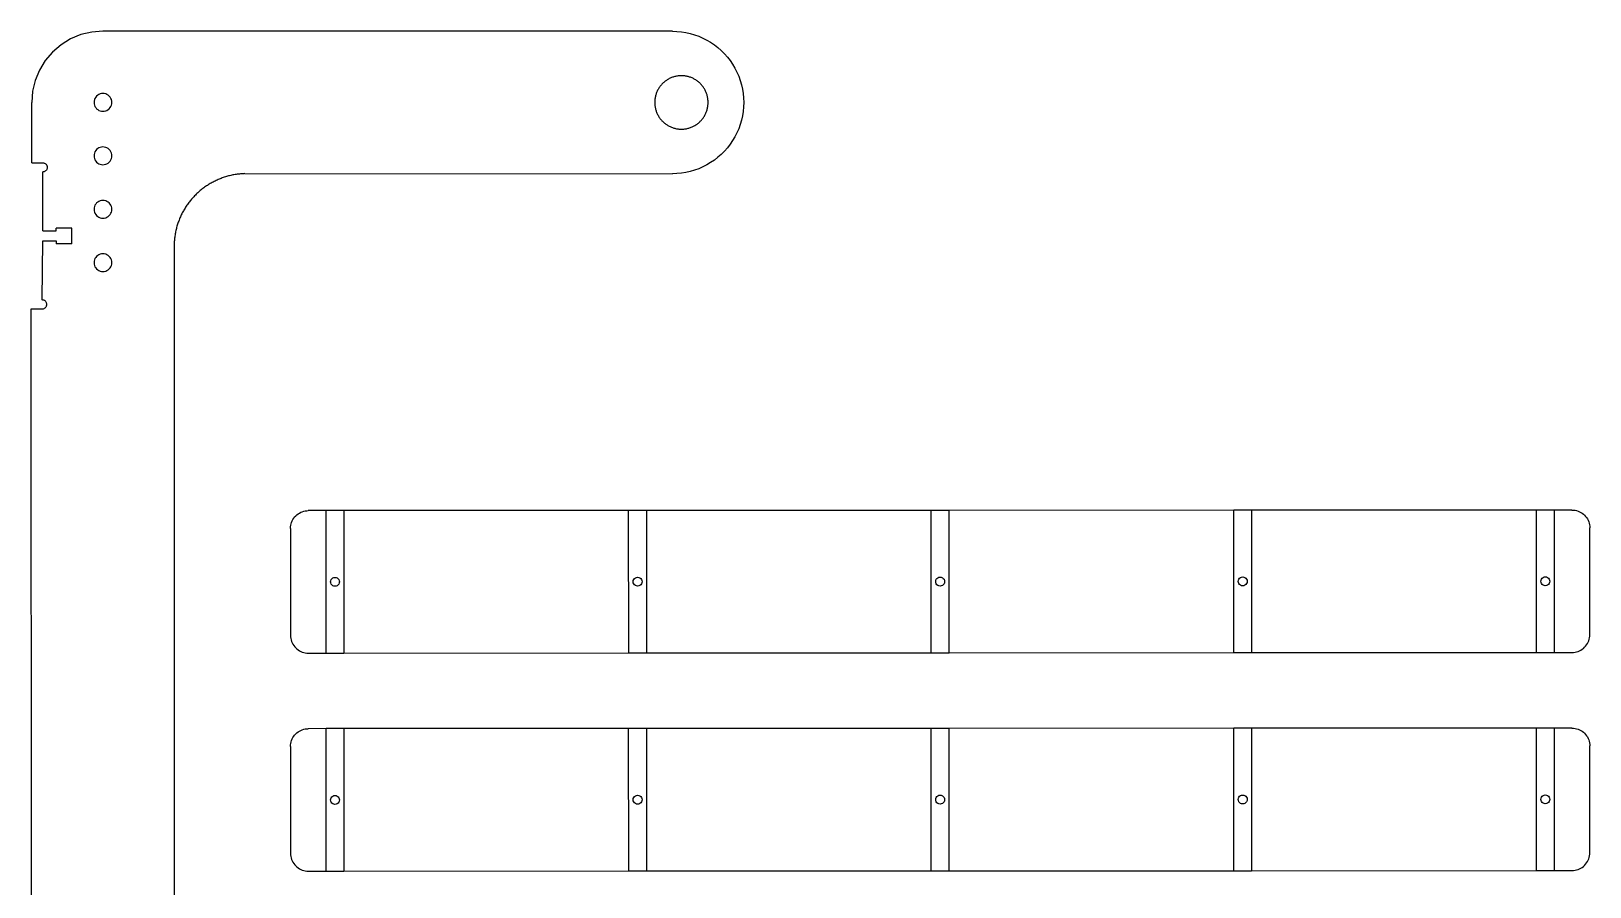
# Model space of a CAD drawing. Extents: x -72 to 72, y -22 to 22.
# Drawn here: x 28.6 to 72.38, y -2.02 to 22 of the extents above; entities that cross this region are included whole.
import ezdxf

# ---------------------------------------------------------------- set-up
doc = ezdxf.new("R2010")
doc.units = 0
doc.header["$MEASUREMENT"] = 0
doc.layers.get('0').update_dxf_attribs({"linetype": 'CONTINUOUS'})

msp = doc.modelspace()

# ---------------------------------------------------------------- linework, layer by layer
for p, q in [((29.995, 21.903), (29.705, 21.783)), ((30.3, 21.976), (29.995, 21.903)), ((30.613, 22.001), (30.3, 21.976)), ((46.613, 22), (30.613, 22.001)), ((46.613, 22), (46.739, 21.996)), ((46.739, 21.996), (46.864, 21.984)), ((46.864, 21.984), (46.988, 21.964)), ((46.988, 21.964), (47.111, 21.937)), ((47.111, 21.937), (47.231, 21.902)), ((47.231, 21.902), (47.349, 21.859)), ((29.438, 21.619), (29.199, 21.415)), ((29.705, 21.783), (29.438, 21.619)), ((47.349, 21.859), (47.465, 21.809)), ((47.465, 21.809), (47.577, 21.752)), ((47.577, 21.752), (47.685, 21.688)), ((47.685, 21.688), (47.789, 21.618)), ((47.789, 21.618), (47.888, 21.541)), ((47.888, 21.541), (47.982, 21.458)), ((47.982, 21.458), (48.071, 21.369)), ((28.995, 21.176), (28.831, 20.909)), ((29.199, 21.415), (28.995, 21.176)), ((48.071, 21.369), (48.154, 21.275)), ((48.154, 21.275), (48.231, 21.175)), ((48.231, 21.175), (48.302, 21.071)), ((48.302, 21.071), (48.366, 20.963)), ((28.711, 20.619), (28.638, 20.314)), ((28.831, 20.909), (28.711, 20.619)), ((46.404, 20.593), (46.385, 20.578)), ((46.422, 20.607), (46.404, 20.593)), ((46.442, 20.62), (46.422, 20.607)), ((46.461, 20.633), (46.442, 20.62)), ((46.481, 20.646), (46.461, 20.633)), ((46.502, 20.657), (46.481, 20.646)), ((46.523, 20.668), (46.502, 20.657)), ((46.544, 20.679), (46.523, 20.668)), ((46.565, 20.688), (46.544, 20.679)), ((46.587, 20.697), (46.565, 20.688)), ((46.609, 20.706), (46.587, 20.697)), ((46.631, 20.713), (46.609, 20.706)), ((46.654, 20.72), (46.631, 20.713)), ((46.677, 20.726), (46.654, 20.72)), ((46.7, 20.732), (46.677, 20.726)), ((46.723, 20.737), (46.7, 20.732)), ((46.746, 20.741), (46.723, 20.737)), ((46.769, 20.744), (46.746, 20.741)), ((46.793, 20.747), (46.769, 20.744)), ((46.816, 20.748), (46.793, 20.747)), ((46.84, 20.75), (46.816, 20.748)), ((46.863, 20.75), (46.84, 20.75)), ((46.887, 20.75), (46.863, 20.75)), ((46.91, 20.748), (46.887, 20.75)), ((46.934, 20.747), (46.91, 20.748)), ((46.957, 20.744), (46.934, 20.747)), ((46.981, 20.741), (46.957, 20.744)), ((47.004, 20.737), (46.981, 20.741)), ((47.027, 20.732), (47.004, 20.737)), ((47.05, 20.726), (47.027, 20.732)), ((47.072, 20.72), (47.05, 20.726)), ((47.095, 20.713), (47.072, 20.72)), ((47.117, 20.706), (47.095, 20.713)), ((47.139, 20.697), (47.117, 20.706)), ((47.161, 20.688), (47.139, 20.697)), ((47.183, 20.679), (47.161, 20.688)), ((47.204, 20.668), (47.183, 20.679)), ((47.225, 20.657), (47.204, 20.668)), ((47.245, 20.645), (47.225, 20.657)), ((47.265, 20.633), (47.245, 20.645)), ((47.285, 20.62), (47.265, 20.633)), ((47.304, 20.607), (47.285, 20.62)), ((47.323, 20.592), (47.304, 20.607)), ((47.341, 20.578), (47.323, 20.592)), ((48.366, 20.963), (48.423, 20.851)), ((48.423, 20.851), (48.473, 20.736)), ((48.473, 20.736), (48.515, 20.618)), ((48.515, 20.618), (48.55, 20.497)), ((28.638, 20.314), (28.613, 20.001)), ((30.411, 20.148), (30.39, 20.114)), ((30.436, 20.177), (30.411, 20.148)), ((30.466, 20.203), (30.436, 20.177)), ((30.5, 20.223), (30.466, 20.203)), ((30.536, 20.238), (30.5, 20.223)), ((30.574, 20.247), (30.536, 20.238)), ((30.613, 20.251), (30.574, 20.247)), ((30.652, 20.247), (30.613, 20.251)), ((30.69, 20.238), (30.652, 20.247)), ((30.727, 20.223), (30.69, 20.238)), ((30.76, 20.203), (30.727, 20.223)), ((30.79, 20.177), (30.76, 20.203)), ((30.815, 20.147), (30.79, 20.177)), ((30.836, 20.114), (30.815, 20.147)), ((46.131, 20.164), (46.126, 20.141)), ((46.137, 20.186), (46.131, 20.164)), ((46.143, 20.209), (46.137, 20.186)), ((46.15, 20.232), (46.143, 20.209)), ((46.157, 20.254), (46.15, 20.232)), ((46.166, 20.276), (46.157, 20.254)), ((46.175, 20.298), (46.166, 20.276)), ((46.185, 20.319), (46.175, 20.298)), ((46.195, 20.34), (46.185, 20.319)), ((46.206, 20.361), (46.195, 20.34)), ((46.218, 20.382), (46.206, 20.361)), ((46.23, 20.402), (46.218, 20.382)), ((46.243, 20.422), (46.23, 20.402)), ((46.256, 20.441), (46.243, 20.422)), ((46.271, 20.46), (46.256, 20.441)), ((46.285, 20.478), (46.271, 20.46)), ((46.301, 20.496), (46.285, 20.478)), ((46.316, 20.513), (46.301, 20.496)), ((46.333, 20.53), (46.316, 20.513)), ((46.35, 20.547), (46.333, 20.53)), ((46.367, 20.563), (46.35, 20.547)), ((46.385, 20.578), (46.367, 20.563)), ((47.359, 20.562), (47.341, 20.578)), ((47.377, 20.547), (47.359, 20.562)), ((47.394, 20.53), (47.377, 20.547)), ((47.41, 20.513), (47.394, 20.53)), ((47.426, 20.496), (47.41, 20.513)), ((47.441, 20.478), (47.426, 20.496)), ((47.456, 20.46), (47.441, 20.478)), ((47.47, 20.441), (47.456, 20.46)), ((47.483, 20.421), (47.47, 20.441)), ((47.496, 20.402), (47.483, 20.421)), ((47.509, 20.382), (47.496, 20.402)), ((47.52, 20.361), (47.509, 20.382)), ((47.531, 20.34), (47.52, 20.361)), ((47.542, 20.319), (47.531, 20.34)), ((47.551, 20.298), (47.542, 20.319)), ((47.56, 20.276), (47.551, 20.298)), ((47.569, 20.254), (47.56, 20.276)), ((47.576, 20.232), (47.569, 20.254)), ((47.583, 20.209), (47.576, 20.232)), ((47.59, 20.186), (47.583, 20.209)), ((47.595, 20.163), (47.59, 20.186)), ((47.6, 20.14), (47.595, 20.163)), ((48.55, 20.497), (48.578, 20.375)), ((48.578, 20.375), (48.597, 20.25)), ((48.597, 20.25), (48.609, 20.125)), ((28.613, 18.301), (28.613, 20.001)), ((30.366, 20.04), (30.363, 20.001)), ((30.363, 20.001), (30.366, 19.961)), ((30.375, 20.078), (30.366, 20.04)), ((30.366, 19.961), (30.375, 19.923)), ((30.39, 20.114), (30.375, 20.078)), ((30.375, 19.923), (30.39, 19.887)), ((30.39, 19.887), (30.411, 19.854)), ((30.411, 19.854), (30.436, 19.824)), ((30.436, 19.824), (30.466, 19.798)), ((30.466, 19.798), (30.5, 19.778)), ((30.5, 19.778), (30.536, 19.763)), ((30.536, 19.763), (30.574, 19.754)), ((30.574, 19.754), (30.613, 19.751)), ((30.613, 19.751), (30.652, 19.754)), ((30.652, 19.754), (30.69, 19.763)), ((30.69, 19.763), (30.727, 19.778)), ((30.727, 19.778), (30.76, 19.798)), ((30.76, 19.798), (30.79, 19.824)), ((30.79, 19.824), (30.815, 19.854)), ((30.815, 19.854), (30.836, 19.887)), ((30.851, 20.078), (30.836, 20.114)), ((30.836, 19.887), (30.851, 19.923)), ((30.86, 20.04), (30.851, 20.078)), ((30.851, 19.923), (30.86, 19.961)), ((30.863, 20.001), (30.86, 20.04)), ((30.86, 19.961), (30.863, 20.001)), ((46.114, 20.024), (46.113, 20)), ((46.113, 20), (46.114, 19.976)), ((46.115, 20.047), (46.114, 20.024)), ((46.114, 19.976), (46.115, 19.953)), ((46.116, 20.071), (46.115, 20.047)), ((46.115, 19.953), (46.116, 19.929)), ((46.119, 20.094), (46.116, 20.071)), ((46.116, 19.929), (46.119, 19.906)), ((46.122, 20.117), (46.119, 20.094)), ((46.119, 19.906), (46.122, 19.883)), ((46.126, 20.141), (46.122, 20.117)), ((46.122, 19.883), (46.126, 19.859)), ((46.126, 19.859), (46.131, 19.836)), ((46.131, 19.836), (46.137, 19.813)), ((46.137, 19.813), (46.143, 19.791)), ((46.143, 19.791), (46.15, 19.768)), ((46.15, 19.768), (46.157, 19.746)), ((46.157, 19.746), (46.166, 19.724)), ((46.166, 19.724), (46.175, 19.702)), ((47.551, 19.702), (47.56, 19.724)), ((47.56, 19.724), (47.569, 19.746)), ((47.569, 19.746), (47.576, 19.768)), ((47.576, 19.768), (47.583, 19.791)), ((47.583, 19.791), (47.59, 19.813)), ((47.59, 19.813), (47.595, 19.836)), ((47.595, 19.836), (47.6, 19.859)), ((47.604, 20.117), (47.6, 20.14)), ((47.6, 19.859), (47.604, 19.883)), ((47.607, 20.094), (47.604, 20.117)), ((47.604, 19.883), (47.607, 19.906)), ((47.61, 20.07), (47.607, 20.094)), ((47.607, 19.906), (47.61, 19.929)), ((47.612, 20.047), (47.61, 20.07)), ((47.61, 19.929), (47.612, 19.953)), ((47.613, 20.023), (47.612, 20.047)), ((47.612, 19.953), (47.613, 19.976)), ((47.613, 20), (47.613, 20.023)), ((47.613, 19.976), (47.613, 20)), ((48.597, 19.749), (48.578, 19.625)), ((48.609, 19.874), (48.597, 19.749)), ((48.609, 20.125), (48.613, 20)), ((48.613, 20), (48.609, 19.874)), ((46.175, 19.702), (46.184, 19.681)), ((46.184, 19.681), (46.195, 19.66)), ((46.195, 19.66), (46.206, 19.639)), ((46.206, 19.639), (46.218, 19.618)), ((46.218, 19.618), (46.23, 19.598)), ((46.23, 19.598), (46.243, 19.578)), ((46.243, 19.578), (46.256, 19.559)), ((46.256, 19.559), (46.27, 19.54)), ((46.27, 19.54), (46.285, 19.522)), ((46.285, 19.522), (46.301, 19.504)), ((46.301, 19.504), (46.316, 19.487)), ((46.316, 19.487), (46.333, 19.47)), ((46.333, 19.47), (46.35, 19.453)), ((46.35, 19.453), (46.367, 19.437)), ((46.367, 19.437), (46.385, 19.422)), ((46.385, 19.422), (46.403, 19.407)), ((46.403, 19.407), (46.422, 19.393)), ((46.422, 19.393), (46.442, 19.38)), ((46.442, 19.38), (46.461, 19.367)), ((46.461, 19.367), (46.481, 19.354)), ((46.481, 19.354), (46.502, 19.343)), ((46.502, 19.343), (46.523, 19.332)), ((46.523, 19.332), (46.544, 19.321)), ((46.544, 19.321), (46.565, 19.312)), ((46.565, 19.312), (46.587, 19.303)), ((46.587, 19.303), (46.609, 19.294)), ((46.609, 19.294), (46.631, 19.287)), ((46.631, 19.287), (46.654, 19.28)), ((46.654, 19.28), (46.677, 19.274)), ((46.677, 19.274), (46.699, 19.268)), ((46.699, 19.268), (46.723, 19.263)), ((47.004, 19.263), (47.027, 19.268)), ((47.027, 19.268), (47.05, 19.273)), ((47.05, 19.273), (47.072, 19.28)), ((47.072, 19.28), (47.095, 19.287)), ((47.095, 19.287), (47.117, 19.294)), ((47.117, 19.294), (47.139, 19.303)), ((47.139, 19.303), (47.161, 19.312)), ((47.161, 19.312), (47.182, 19.321)), ((47.182, 19.321), (47.204, 19.332)), ((47.204, 19.332), (47.224, 19.343)), ((47.224, 19.343), (47.245, 19.354)), ((47.245, 19.354), (47.265, 19.367)), ((47.265, 19.367), (47.285, 19.38)), ((47.285, 19.38), (47.304, 19.393)), ((47.304, 19.393), (47.323, 19.407)), ((47.323, 19.407), (47.341, 19.422)), ((47.341, 19.422), (47.359, 19.437)), ((47.359, 19.437), (47.377, 19.453)), ((47.377, 19.453), (47.393, 19.47)), ((47.393, 19.47), (47.41, 19.486)), ((47.41, 19.486), (47.426, 19.504)), ((47.426, 19.504), (47.441, 19.522)), ((47.441, 19.522), (47.456, 19.54)), ((47.456, 19.54), (47.47, 19.559)), ((47.47, 19.559), (47.483, 19.578)), ((47.483, 19.578), (47.496, 19.598)), ((47.496, 19.598), (47.509, 19.618)), ((47.509, 19.618), (47.52, 19.639)), ((47.52, 19.639), (47.531, 19.659)), ((47.531, 19.659), (47.542, 19.681)), ((47.542, 19.681), (47.551, 19.702)), ((48.515, 19.382), (48.473, 19.263)), ((48.55, 19.502), (48.515, 19.382)), ((48.578, 19.625), (48.55, 19.502)), ((46.723, 19.263), (46.746, 19.259)), ((46.746, 19.259), (46.769, 19.256)), ((46.769, 19.256), (46.793, 19.253)), ((46.793, 19.253), (46.816, 19.251)), ((46.816, 19.251), (46.84, 19.25)), ((46.84, 19.25), (46.863, 19.25)), ((46.863, 19.25), (46.887, 19.25)), ((46.887, 19.25), (46.91, 19.251)), ((46.91, 19.251), (46.934, 19.253)), ((46.934, 19.253), (46.957, 19.256)), ((46.957, 19.256), (46.98, 19.259)), ((46.98, 19.259), (47.004, 19.263)), ((48.302, 18.928), (48.231, 18.824)), ((48.366, 19.036), (48.302, 18.928)), ((48.423, 19.148), (48.366, 19.036)), ((48.473, 19.263), (48.423, 19.148)), ((30.366, 18.54), (30.363, 18.501)), ((30.363, 18.501), (30.366, 18.461)), ((30.375, 18.578), (30.366, 18.54)), ((30.366, 18.461), (30.375, 18.423)), ((30.39, 18.614), (30.375, 18.578)), ((30.375, 18.423), (30.39, 18.387)), ((30.411, 18.648), (30.39, 18.614)), ((30.436, 18.677), (30.411, 18.648)), ((30.466, 18.703), (30.436, 18.677)), ((30.499, 18.723), (30.466, 18.703)), ((30.536, 18.738), (30.499, 18.723)), ((30.574, 18.747), (30.536, 18.738)), ((30.613, 18.751), (30.574, 18.747)), ((30.652, 18.747), (30.613, 18.751)), ((30.69, 18.738), (30.652, 18.747)), ((30.726, 18.723), (30.69, 18.738)), ((30.76, 18.703), (30.726, 18.723)), ((30.79, 18.677), (30.76, 18.703)), ((30.815, 18.647), (30.79, 18.677)), ((30.836, 18.614), (30.815, 18.647)), ((30.851, 18.578), (30.836, 18.614)), ((30.836, 18.387), (30.851, 18.423)), ((30.86, 18.54), (30.851, 18.578)), ((30.851, 18.423), (30.86, 18.461)), ((30.863, 18.501), (30.86, 18.54)), ((30.86, 18.461), (30.863, 18.501)), ((47.888, 18.459), (47.789, 18.382)), ((47.982, 18.542), (47.888, 18.459)), ((48.071, 18.631), (47.982, 18.542)), ((48.154, 18.725), (48.071, 18.631)), ((48.231, 18.824), (48.154, 18.725)), ((28.613, 18.301), (28.925, 18.301)), ((28.925, 18.301), (28.942, 18.3)), ((28.942, 18.052), (28.925, 18.051)), ((28.925, 16.391), (28.925, 18.051)), ((28.942, 18.3), (28.958, 18.296)), ((28.958, 18.055), (28.942, 18.052)), ((28.958, 18.296), (28.973, 18.291)), ((28.973, 18.06), (28.958, 18.055)), ((28.973, 18.291), (28.988, 18.284)), ((28.988, 18.067), (28.973, 18.06)), ((28.988, 18.284), (29.002, 18.275)), ((29.002, 18.076), (28.988, 18.067)), ((29.002, 18.275), (29.014, 18.264)), ((29.014, 18.087), (29.002, 18.076)), ((29.014, 18.264), (29.025, 18.252)), ((29.025, 18.1), (29.014, 18.087)), ((29.025, 18.252), (29.034, 18.238)), ((29.034, 18.113), (29.025, 18.1)), ((29.034, 18.238), (29.041, 18.223)), ((29.041, 18.128), (29.034, 18.113)), ((29.041, 18.223), (29.046, 18.208)), ((29.046, 18.143), (29.041, 18.128)), ((29.046, 18.208), (29.049, 18.192)), ((29.049, 18.159), (29.046, 18.143)), ((29.049, 18.192), (29.05, 18.176)), ((29.05, 18.176), (29.049, 18.159)), ((30.39, 18.387), (30.411, 18.354)), ((30.411, 18.354), (30.436, 18.324)), ((30.436, 18.324), (30.466, 18.298)), ((30.466, 18.298), (30.499, 18.278)), ((30.499, 18.278), (30.536, 18.263)), ((30.536, 18.263), (30.574, 18.254)), ((30.574, 18.254), (30.613, 18.251)), ((30.613, 18.251), (30.652, 18.254)), ((30.652, 18.254), (30.69, 18.263)), ((30.69, 18.263), (30.726, 18.278)), ((30.726, 18.278), (30.76, 18.298)), ((30.76, 18.298), (30.79, 18.324)), ((30.79, 18.324), (30.815, 18.354)), ((30.815, 18.354), (30.836, 18.387)), ((34.233, 17.956), (34.203, 17.949)), ((34.263, 17.963), (34.233, 17.956)), ((34.294, 17.968), (34.263, 17.963)), ((34.325, 17.974), (34.294, 17.968)), ((34.355, 17.979), (34.325, 17.974)), ((34.386, 17.983), (34.355, 17.979)), ((34.417, 17.987), (34.386, 17.983)), ((34.448, 17.99), (34.417, 17.987)), ((34.479, 17.993), (34.448, 17.99)), ((34.51, 17.996), (34.479, 17.993)), ((34.541, 17.998), (34.51, 17.996)), ((34.572, 18), (34.541, 17.998)), ((34.603, 18.001), (34.572, 18)), ((34.603, 18.001), (46.613, 18)), ((46.739, 18.004), (46.613, 18)), ((46.864, 18.016), (46.739, 18.004)), ((46.988, 18.035), (46.864, 18.016)), ((47.11, 18.063), (46.988, 18.035)), ((47.231, 18.098), (47.11, 18.063)), ((47.349, 18.14), (47.231, 18.098)), ((47.464, 18.19), (47.349, 18.14)), ((47.576, 18.247), (47.464, 18.19)), ((47.685, 18.311), (47.576, 18.247)), ((47.789, 18.382), (47.685, 18.311)), ((33.346, 17.524), (33.323, 17.504)), ((33.371, 17.544), (33.346, 17.524)), ((33.395, 17.563), (33.371, 17.544)), ((33.419, 17.582), (33.395, 17.563)), ((33.444, 17.601), (33.419, 17.582)), ((33.47, 17.619), (33.444, 17.601)), ((33.495, 17.637), (33.47, 17.619)), ((33.521, 17.655), (33.495, 17.637)), ((33.547, 17.672), (33.521, 17.655)), ((33.573, 17.688), (33.547, 17.672)), ((33.599, 17.705), (33.573, 17.688)), ((33.626, 17.721), (33.599, 17.705)), ((33.653, 17.736), (33.626, 17.721)), ((33.68, 17.751), (33.653, 17.736)), ((33.708, 17.766), (33.68, 17.751)), ((33.735, 17.78), (33.708, 17.766)), ((33.763, 17.794), (33.735, 17.78)), ((33.791, 17.808), (33.763, 17.794)), ((33.82, 17.821), (33.791, 17.808)), ((33.848, 17.833), (33.82, 17.821)), ((33.877, 17.845), (33.848, 17.833)), ((33.906, 17.857), (33.877, 17.845)), ((33.935, 17.868), (33.906, 17.857)), ((33.964, 17.879), (33.935, 17.868)), ((33.993, 17.889), (33.964, 17.879)), ((34.023, 17.899), (33.993, 17.889)), ((34.052, 17.909), (34.023, 17.899)), ((34.082, 17.918), (34.052, 17.909)), ((34.112, 17.926), (34.082, 17.918)), ((34.142, 17.935), (34.112, 17.926)), ((34.172, 17.942), (34.142, 17.935)), ((34.203, 17.949), (34.172, 17.942)), ((30.375, 17.078), (30.366, 17.04)), ((30.39, 17.114), (30.375, 17.078)), ((30.411, 17.148), (30.39, 17.114)), ((30.436, 17.177), (30.411, 17.148)), ((30.466, 17.203), (30.436, 17.177)), ((30.499, 17.223), (30.466, 17.203)), ((30.536, 17.238), (30.499, 17.223)), ((30.574, 17.247), (30.536, 17.238)), ((30.613, 17.251), (30.574, 17.247)), ((30.652, 17.247), (30.613, 17.251)), ((30.69, 17.238), (30.652, 17.247)), ((30.726, 17.223), (30.69, 17.238)), ((30.76, 17.203), (30.726, 17.223)), ((30.79, 17.177), (30.76, 17.203)), ((30.815, 17.147), (30.79, 17.177)), ((30.836, 17.114), (30.815, 17.147)), ((30.851, 17.078), (30.836, 17.114)), ((30.86, 17.04), (30.851, 17.078)), ((32.953, 17.085), (32.936, 17.059)), ((32.971, 17.111), (32.953, 17.085)), ((32.989, 17.136), (32.971, 17.111)), ((33.007, 17.162), (32.989, 17.136)), ((33.025, 17.186), (33.007, 17.162)), ((33.044, 17.211), (33.025, 17.186)), ((33.064, 17.236), (33.044, 17.211)), ((33.083, 17.26), (33.064, 17.236)), ((33.103, 17.284), (33.083, 17.26)), ((33.124, 17.307), (33.103, 17.284)), ((33.145, 17.33), (33.124, 17.307)), ((33.166, 17.353), (33.145, 17.33)), ((33.187, 17.376), (33.166, 17.353)), ((33.209, 17.398), (33.187, 17.376)), ((33.231, 17.42), (33.209, 17.398)), ((33.253, 17.441), (33.231, 17.42)), ((33.276, 17.462), (33.253, 17.441)), ((33.299, 17.483), (33.276, 17.462)), ((33.323, 17.504), (33.299, 17.483)), ((30.366, 17.04), (30.363, 17.001)), ((30.363, 17.001), (30.366, 16.961)), ((30.366, 16.961), (30.375, 16.923)), ((30.375, 16.923), (30.39, 16.887)), ((30.39, 16.887), (30.411, 16.854)), ((30.411, 16.854), (30.436, 16.824)), ((30.436, 16.824), (30.466, 16.798)), ((30.466, 16.798), (30.499, 16.778)), ((30.499, 16.778), (30.536, 16.763)), ((30.536, 16.763), (30.574, 16.754)), ((30.574, 16.754), (30.613, 16.751)), ((30.613, 16.751), (30.652, 16.754)), ((30.652, 16.754), (30.69, 16.763)), ((30.69, 16.763), (30.726, 16.778)), ((30.726, 16.778), (30.76, 16.798)), ((30.76, 16.798), (30.79, 16.824)), ((30.79, 16.824), (30.815, 16.854)), ((30.815, 16.854), (30.836, 16.887)), ((30.836, 16.887), (30.851, 16.923)), ((30.851, 16.923), (30.86, 16.961)), ((30.863, 17.001), (30.86, 17.04)), ((30.86, 16.961), (30.863, 17.001)), ((32.731, 16.641), (32.721, 16.611)), ((32.741, 16.67), (32.731, 16.641)), ((32.753, 16.699), (32.741, 16.67)), ((32.764, 16.728), (32.753, 16.699)), ((32.776, 16.757), (32.764, 16.728)), ((32.789, 16.785), (32.776, 16.757)), ((32.802, 16.814), (32.789, 16.785)), ((32.815, 16.842), (32.802, 16.814)), ((32.829, 16.87), (32.815, 16.842)), ((32.843, 16.897), (32.829, 16.87)), ((32.857, 16.925), (32.843, 16.897)), ((32.872, 16.952), (32.857, 16.925)), ((32.888, 16.979), (32.872, 16.952)), ((32.904, 17.006), (32.888, 16.979)), ((32.92, 17.033), (32.904, 17.006)), ((32.936, 17.059), (32.92, 17.033)), ((28.925, 16.391), (29.3, 16.391)), ((29.3, 16.391), (29.3, 16.469)), ((29.738, 16.469), (29.3, 16.469)), ((29.738, 16.032), (29.738, 16.469)), ((32.629, 16.218), (32.625, 16.187)), ((32.633, 16.249), (32.629, 16.218)), ((32.638, 16.28), (32.633, 16.249)), ((32.643, 16.31), (32.638, 16.28)), ((32.649, 16.341), (32.643, 16.31)), ((32.655, 16.371), (32.649, 16.341)), ((32.661, 16.402), (32.655, 16.371)), ((32.668, 16.432), (32.661, 16.402)), ((32.676, 16.462), (32.668, 16.432)), ((32.684, 16.492), (32.676, 16.462)), ((32.692, 16.522), (32.684, 16.492)), ((32.701, 16.552), (32.692, 16.522)), ((32.711, 16.582), (32.701, 16.552)), ((32.721, 16.611), (32.711, 16.582)), ((28.91, 14.453), (28.925, 16.11)), ((28.925, 16.11), (29.3, 16.11)), ((29.3, 16.11), (29.3, 16.032)), ((29.738, 16.032), (29.3, 16.032)), ((32.612, 16.001), (32.609, -15.999)), ((32.613, 16.032), (32.612, 16.001)), ((32.614, 16.063), (32.613, 16.032)), ((32.616, 16.094), (32.614, 16.063)), ((32.619, 16.125), (32.616, 16.094)), ((32.621, 16.156), (32.619, 16.125)), ((32.625, 16.187), (32.621, 16.156)), ((30.366, 15.54), (30.363, 15.501)), ((30.363, 15.501), (30.366, 15.461)), ((30.375, 15.578), (30.366, 15.54)), ((30.366, 15.461), (30.375, 15.423)), ((30.39, 15.614), (30.375, 15.578)), ((30.375, 15.423), (30.39, 15.387)), ((30.41, 15.648), (30.39, 15.614)), ((30.39, 15.387), (30.41, 15.354)), ((30.436, 15.677), (30.41, 15.648)), ((30.41, 15.354), (30.436, 15.324)), ((30.466, 15.703), (30.436, 15.677)), ((30.499, 15.723), (30.466, 15.703)), ((30.535, 15.738), (30.499, 15.723)), ((30.574, 15.747), (30.535, 15.738)), ((30.613, 15.751), (30.574, 15.747)), ((30.652, 15.747), (30.613, 15.751)), ((30.69, 15.738), (30.652, 15.747)), ((30.726, 15.723), (30.69, 15.738)), ((30.76, 15.703), (30.726, 15.723)), ((30.79, 15.677), (30.76, 15.703)), ((30.789, 15.324), (30.815, 15.354)), ((30.815, 15.647), (30.79, 15.677)), ((30.835, 15.614), (30.815, 15.647)), ((30.815, 15.354), (30.835, 15.387)), ((30.85, 15.578), (30.835, 15.614)), ((30.835, 15.387), (30.85, 15.423)), ((30.86, 15.54), (30.85, 15.578)), ((30.85, 15.423), (30.86, 15.461)), ((30.863, 15.501), (30.86, 15.54)), ((30.86, 15.461), (30.863, 15.501)), ((30.436, 15.324), (30.466, 15.298)), ((30.466, 15.298), (30.499, 15.278)), ((30.499, 15.278), (30.535, 15.263)), ((30.535, 15.263), (30.574, 15.254)), ((30.574, 15.254), (30.613, 15.251)), ((30.613, 15.251), (30.652, 15.254)), ((30.652, 15.254), (30.69, 15.263)), ((30.69, 15.263), (30.726, 15.278)), ((30.726, 15.278), (30.76, 15.298)), ((30.76, 15.298), (30.789, 15.324)), ((28.926, 14.452), (28.91, 14.453)), ((28.942, 14.449), (28.926, 14.452)), ((28.597, 14.203), (28.91, 14.203)), ((28.61, -17.452), (28.597, 14.203)), ((28.91, 14.203), (28.926, 14.204)), ((28.926, 14.204), (28.942, 14.207)), ((28.958, 14.444), (28.942, 14.449)), ((28.942, 14.207), (28.958, 14.213)), ((28.972, 14.436), (28.958, 14.444)), ((28.958, 14.213), (28.972, 14.22)), ((28.986, 14.427), (28.972, 14.436)), ((28.972, 14.22), (28.986, 14.229)), ((28.998, 14.416), (28.986, 14.427)), ((28.986, 14.229), (28.998, 14.24)), ((29.009, 14.404), (28.998, 14.416)), ((28.998, 14.24), (29.009, 14.252)), ((29.018, 14.391), (29.009, 14.404)), ((29.009, 14.252), (29.018, 14.266)), ((29.025, 14.376), (29.018, 14.391)), ((29.018, 14.266), (29.025, 14.28)), ((29.031, 14.36), (29.025, 14.376)), ((29.025, 14.28), (29.031, 14.296)), ((29.034, 14.344), (29.031, 14.36)), ((29.031, 14.296), (29.034, 14.312)), ((29.035, 14.328), (29.034, 14.344)), ((29.034, 14.312), (29.035, 14.328)), ((35.948, 8.289), (35.972, 8.326)), ((35.972, 8.326), (35.998, 8.36)), ((35.998, 8.36), (36.028, 8.393)), ((36.028, 8.393), (36.06, 8.422)), ((36.06, 8.422), (36.094, 8.449)), ((36.094, 8.449), (36.131, 8.472)), ((36.131, 8.472), (36.17, 8.492)), ((36.17, 8.492), (36.21, 8.509)), ((36.21, 8.509), (36.252, 8.522)), ((36.252, 8.522), (36.294, 8.532)), ((36.294, 8.532), (36.338, 8.537)), ((36.338, 8.537), (36.381, 8.539)), ((36.881, 8.539), (36.381, 8.539)), ((37.381, 8.54), (36.881, 8.539)), ((36.882, 4.539), (36.881, 8.539)), ((45.381, 8.543), (37.381, 8.54)), ((37.381, 8.54), (37.382, 4.54)), ((45.881, 8.544), (45.381, 8.543)), ((45.382, 4.543), (45.381, 8.543)), ((53.881, 8.547), (45.881, 8.544)), ((45.881, 8.544), (45.882, 4.544)), ((53.882, 4.547), (53.881, 8.547)), ((54.381, 8.547), (53.881, 8.547)), ((62.381, 8.551), (54.381, 8.547)), ((54.382, 4.547), (54.381, 8.547)), ((62.382, 4.551), (62.381, 8.551)), ((62.881, 8.551), (62.381, 8.551)), ((70.881, 8.555), (62.881, 8.551)), ((62.881, 8.551), (62.882, 4.551)), ((71.381, 8.555), (70.881, 8.555)), ((70.882, 4.555), (70.881, 8.555)), ((71.881, 8.555), (71.381, 8.555)), ((71.381, 8.555), (71.382, 4.555)), ((71.881, 8.555), (71.924, 8.553)), ((71.924, 8.553), (71.967, 8.548)), ((71.967, 8.548), (72.01, 8.538)), ((72.01, 8.538), (72.052, 8.525)), ((72.052, 8.525), (72.092, 8.509)), ((72.092, 8.509), (72.131, 8.488)), ((72.131, 8.488), (72.167, 8.465)), ((72.167, 8.465), (72.202, 8.438)), ((72.202, 8.438), (72.234, 8.409)), ((72.234, 8.409), (72.264, 8.377)), ((72.264, 8.377), (72.29, 8.342)), ((72.29, 8.342), (72.314, 8.305)), ((35.881, 8.039), (35.883, 8.083)), ((35.881, 8.039), (35.883, 5.039)), ((35.883, 8.083), (35.889, 8.126)), ((35.889, 8.126), (35.898, 8.168)), ((35.898, 8.168), (35.912, 8.21)), ((35.912, 8.21), (35.928, 8.25)), ((35.928, 8.25), (35.948, 8.289)), ((72.314, 8.305), (72.334, 8.267)), ((72.334, 8.267), (72.351, 8.226)), ((72.351, 8.226), (72.364, 8.185)), ((72.364, 8.185), (72.373, 8.142)), ((72.373, 8.142), (72.379, 8.099)), ((72.379, 8.099), (72.381, 8.056)), ((72.382, 5.056), (72.381, 8.056)), ((37.007, 6.54), (37.011, 6.572)), ((37.011, 6.572), (37.023, 6.602)), ((37.023, 6.602), (37.043, 6.628)), ((37.043, 6.628), (37.069, 6.648)), ((37.069, 6.648), (37.099, 6.66)), ((37.099, 6.66), (37.131, 6.665)), ((37.131, 6.665), (37.164, 6.66)), ((37.164, 6.66), (37.194, 6.648)), ((37.194, 6.648), (37.22, 6.628)), ((37.22, 6.628), (37.24, 6.602)), ((37.24, 6.602), (37.252, 6.572)), ((37.252, 6.572), (37.257, 6.54)), ((45.507, 6.543), (45.511, 6.576)), ((45.511, 6.576), (45.523, 6.606)), ((45.523, 6.606), (45.543, 6.632)), ((45.543, 6.632), (45.569, 6.652)), ((45.569, 6.652), (45.599, 6.664)), ((45.599, 6.664), (45.631, 6.668)), ((45.631, 6.668), (45.664, 6.664)), ((45.664, 6.664), (45.694, 6.652)), ((45.694, 6.652), (45.72, 6.632)), ((45.72, 6.632), (45.74, 6.606)), ((45.74, 6.606), (45.752, 6.576)), ((45.752, 6.576), (45.757, 6.543)), ((54.007, 6.547), (54.011, 6.58)), ((54.011, 6.58), (54.023, 6.61)), ((54.023, 6.61), (54.043, 6.636)), ((54.043, 6.636), (54.069, 6.655)), ((54.069, 6.655), (54.099, 6.668)), ((54.099, 6.668), (54.131, 6.672)), ((54.131, 6.672), (54.164, 6.668)), ((54.164, 6.668), (54.194, 6.656)), ((54.194, 6.656), (54.22, 6.636)), ((54.22, 6.636), (54.24, 6.61)), ((54.24, 6.61), (54.252, 6.58)), ((54.252, 6.58), (54.257, 6.547)), ((62.507, 6.551), (62.511, 6.583)), ((62.511, 6.583), (62.523, 6.614)), ((62.523, 6.614), (62.543, 6.639)), ((62.543, 6.639), (62.569, 6.659)), ((62.569, 6.659), (62.599, 6.672)), ((62.599, 6.672), (62.631, 6.676)), ((62.631, 6.676), (62.664, 6.672)), ((62.664, 6.672), (62.694, 6.659)), ((62.694, 6.659), (62.72, 6.64)), ((62.72, 6.64), (62.74, 6.614)), ((62.74, 6.614), (62.752, 6.584)), ((62.752, 6.584), (62.757, 6.551)), ((71.007, 6.555), (71.011, 6.587)), ((71.011, 6.587), (71.023, 6.617)), ((71.023, 6.617), (71.043, 6.643)), ((71.043, 6.643), (71.069, 6.663)), ((71.069, 6.663), (71.099, 6.676)), ((71.099, 6.676), (71.131, 6.68)), ((71.131, 6.68), (71.164, 6.676)), ((71.164, 6.676), (71.194, 6.663)), ((71.194, 6.663), (71.22, 6.643)), ((71.22, 6.643), (71.24, 6.617)), ((71.24, 6.617), (71.252, 6.587)), ((71.252, 6.587), (71.257, 6.555)), ((37.011, 6.507), (37.007, 6.54)), ((37.023, 6.477), (37.011, 6.507)), ((37.043, 6.451), (37.023, 6.477)), ((37.069, 6.431), (37.043, 6.451)), ((37.099, 6.419), (37.069, 6.431)), ((37.132, 6.415), (37.099, 6.419)), ((37.164, 6.419), (37.132, 6.415)), ((37.194, 6.431), (37.164, 6.419)), ((37.22, 6.451), (37.194, 6.431)), ((37.24, 6.477), (37.22, 6.451)), ((37.252, 6.507), (37.24, 6.477)), ((37.257, 6.54), (37.252, 6.507)), ((45.511, 6.511), (45.507, 6.543)), ((45.523, 6.481), (45.511, 6.511)), ((45.543, 6.455), (45.523, 6.481)), ((45.569, 6.435), (45.543, 6.455)), ((45.599, 6.423), (45.569, 6.435)), ((45.632, 6.418), (45.599, 6.423)), ((45.664, 6.423), (45.632, 6.418)), ((45.694, 6.435), (45.664, 6.423)), ((45.72, 6.455), (45.694, 6.435)), ((45.74, 6.481), (45.72, 6.455)), ((45.752, 6.511), (45.74, 6.481)), ((45.757, 6.543), (45.752, 6.511)), ((54.011, 6.515), (54.007, 6.547)), ((54.023, 6.485), (54.011, 6.515)), ((54.043, 6.459), (54.023, 6.485)), ((54.069, 6.439), (54.043, 6.459)), ((54.099, 6.427), (54.069, 6.439)), ((54.132, 6.422), (54.099, 6.427)), ((54.164, 6.427), (54.132, 6.422)), ((54.194, 6.439), (54.164, 6.427)), ((54.22, 6.459), (54.194, 6.439)), ((54.24, 6.485), (54.22, 6.459)), ((54.252, 6.515), (54.24, 6.485)), ((54.257, 6.547), (54.252, 6.515)), ((62.511, 6.519), (62.507, 6.551)), ((62.523, 6.489), (62.511, 6.519)), ((62.543, 6.463), (62.523, 6.489)), ((62.569, 6.443), (62.543, 6.463)), ((62.599, 6.43), (62.569, 6.443)), ((62.632, 6.426), (62.599, 6.43)), ((62.664, 6.43), (62.632, 6.426)), ((62.694, 6.443), (62.664, 6.43)), ((62.72, 6.463), (62.694, 6.443)), ((62.74, 6.489), (62.72, 6.463)), ((62.752, 6.519), (62.74, 6.489)), ((62.757, 6.551), (62.752, 6.519)), ((71.011, 6.523), (71.007, 6.555)), ((71.023, 6.492), (71.011, 6.523)), ((71.043, 6.467), (71.023, 6.492)), ((71.069, 6.447), (71.043, 6.467)), ((71.099, 6.434), (71.069, 6.447)), ((71.132, 6.43), (71.099, 6.434)), ((71.164, 6.434), (71.132, 6.43)), ((71.194, 6.447), (71.164, 6.434)), ((71.22, 6.467), (71.194, 6.447)), ((71.24, 6.492), (71.22, 6.467)), ((71.252, 6.523), (71.24, 6.492)), ((71.257, 6.555), (71.252, 6.523)), ((35.883, 5.039), (35.885, 4.995)), ((35.885, 4.995), (35.89, 4.952)), ((35.89, 4.952), (35.9, 4.91)), ((35.9, 4.91), (35.913, 4.868)), ((35.913, 4.868), (35.93, 4.828)), ((35.93, 4.828), (35.95, 4.789)), ((72.315, 4.805), (72.335, 4.844)), ((72.335, 4.844), (72.352, 4.884)), ((72.352, 4.884), (72.365, 4.926)), ((72.365, 4.926), (72.375, 4.969)), ((72.375, 4.969), (72.38, 5.012)), ((72.38, 5.012), (72.382, 5.056)), ((35.95, 4.789), (35.973, 4.752)), ((35.973, 4.752), (36, 4.718)), ((36, 4.718), (36.029, 4.686)), ((36.029, 4.686), (36.062, 4.656)), ((36.062, 4.656), (36.096, 4.63)), ((36.096, 4.63), (36.133, 4.606)), ((36.133, 4.606), (36.172, 4.586)), ((36.172, 4.586), (36.212, 4.569)), ((36.212, 4.569), (36.254, 4.556)), ((36.254, 4.556), (36.296, 4.547)), ((36.296, 4.547), (36.339, 4.541)), ((36.339, 4.541), (36.383, 4.539)), ((36.383, 4.539), (36.882, 4.539)), ((36.882, 4.539), (37.382, 4.54)), ((37.382, 4.54), (45.382, 4.543)), ((45.382, 4.543), (45.882, 4.544)), ((45.882, 4.544), (53.882, 4.547)), ((53.882, 4.547), (54.382, 4.547)), ((54.382, 4.547), (62.382, 4.551)), ((62.382, 4.551), (62.882, 4.551)), ((62.882, 4.551), (70.882, 4.555)), ((70.882, 4.555), (71.382, 4.555)), ((71.382, 4.555), (71.882, 4.555)), ((71.882, 4.555), (71.926, 4.557)), ((71.926, 4.557), (71.969, 4.563)), ((71.969, 4.563), (72.012, 4.572)), ((72.012, 4.572), (72.053, 4.586)), ((72.053, 4.586), (72.094, 4.602)), ((72.094, 4.602), (72.132, 4.622)), ((72.132, 4.622), (72.169, 4.646)), ((72.169, 4.646), (72.204, 4.672)), ((72.204, 4.672), (72.236, 4.702)), ((72.236, 4.702), (72.265, 4.734)), ((72.265, 4.734), (72.292, 4.769)), ((72.292, 4.769), (72.315, 4.805)), ((35.948, 2.166), (35.972, 2.203)), ((35.972, 2.203), (35.998, 2.238)), ((35.998, 2.238), (36.028, 2.27)), ((36.028, 2.27), (36.06, 2.299)), ((36.06, 2.299), (36.094, 2.326)), ((36.094, 2.326), (36.131, 2.349)), ((36.131, 2.349), (36.17, 2.37)), ((36.17, 2.37), (36.21, 2.386)), ((36.21, 2.386), (36.252, 2.399)), ((36.252, 2.399), (36.294, 2.409)), ((36.294, 2.409), (36.338, 2.415)), ((36.338, 2.415), (36.381, 2.416)), ((36.881, 2.417), (36.381, 2.416)), ((36.882, -1.583), (36.881, 2.417)), ((37.381, 2.417), (36.881, 2.417)), ((45.381, 2.421), (37.381, 2.417)), ((37.381, 2.417), (37.382, -1.583)), ((45.382, -1.579), (45.381, 2.421)), ((45.881, 2.421), (45.381, 2.421)), ((53.881, 2.424), (45.881, 2.421)), ((45.881, 2.421), (45.882, -1.579)), ((54.381, 2.425), (53.881, 2.424)), ((53.882, -1.576), (53.881, 2.424)), ((62.381, 2.428), (54.381, 2.425)), ((54.382, -1.575), (54.381, 2.425)), ((62.382, -1.572), (62.381, 2.428)), ((62.881, 2.428), (62.381, 2.428)), ((70.881, 2.432), (62.881, 2.428)), ((62.881, 2.428), (62.882, -1.572)), ((71.381, 2.432), (70.881, 2.432)), ((70.882, -1.568), (70.881, 2.432)), ((71.881, 2.432), (71.381, 2.432)), ((71.381, 2.432), (71.382, -1.568)), ((71.881, 2.432), (71.924, 2.431)), ((71.924, 2.431), (71.967, 2.425)), ((71.967, 2.425), (72.01, 2.416)), ((72.01, 2.416), (72.052, 2.402)), ((72.052, 2.402), (72.092, 2.386)), ((72.092, 2.386), (72.131, 2.366)), ((72.131, 2.366), (72.167, 2.342)), ((72.167, 2.342), (72.202, 2.316)), ((72.202, 2.316), (72.234, 2.286)), ((72.234, 2.286), (72.264, 2.254)), ((72.264, 2.254), (72.29, 2.219)), ((72.29, 2.219), (72.314, 2.183)), ((35.881, 1.916), (35.883, 1.96)), ((35.881, 1.916), (35.883, -1.084)), ((35.883, 1.96), (35.889, 2.003)), ((35.889, 2.003), (35.898, 2.046)), ((35.898, 2.046), (35.912, 2.087)), ((35.912, 2.087), (35.928, 2.128)), ((35.928, 2.128), (35.948, 2.166)), ((72.314, 2.183), (72.334, 2.144)), ((72.334, 2.144), (72.351, 2.104)), ((72.351, 2.104), (72.364, 2.062)), ((72.364, 2.062), (72.373, 2.02)), ((72.373, 2.02), (72.379, 1.976)), ((72.379, 1.976), (72.381, 1.933)), ((72.382, -1.067), (72.381, 1.933)), ((37.007, 0.417), (37.011, 0.449)), ((37.011, 0.449), (37.023, 0.479)), ((37.023, 0.479), (37.043, 0.505)), ((37.043, 0.505), (37.069, 0.525)), ((37.069, 0.525), (37.099, 0.538)), ((37.099, 0.538), (37.131, 0.542)), ((37.131, 0.542), (37.164, 0.538)), ((37.164, 0.538), (37.194, 0.525)), ((37.194, 0.525), (37.22, 0.505)), ((37.22, 0.505), (37.24, 0.479)), ((37.24, 0.479), (37.252, 0.449)), ((37.252, 0.449), (37.257, 0.417)), ((45.507, 0.421), (45.511, 0.453)), ((45.511, 0.453), (45.523, 0.483)), ((45.523, 0.483), (45.543, 0.509)), ((45.543, 0.509), (45.569, 0.529)), ((45.569, 0.529), (45.599, 0.541)), ((45.599, 0.541), (45.631, 0.546)), ((45.631, 0.546), (45.664, 0.541)), ((45.664, 0.541), (45.694, 0.529)), ((45.694, 0.529), (45.72, 0.509)), ((45.72, 0.509), (45.74, 0.483)), ((45.74, 0.483), (45.752, 0.453)), ((45.752, 0.453), (45.757, 0.421)), ((54.007, 0.424), (54.011, 0.457)), ((54.011, 0.457), (54.023, 0.487)), ((54.023, 0.487), (54.043, 0.513)), ((54.043, 0.513), (54.069, 0.533)), ((54.069, 0.533), (54.099, 0.545)), ((54.099, 0.545), (54.131, 0.549)), ((54.131, 0.549), (54.164, 0.545)), ((54.164, 0.545), (54.194, 0.533)), ((54.194, 0.533), (54.22, 0.513)), ((54.22, 0.513), (54.24, 0.487)), ((54.24, 0.487), (54.252, 0.457)), ((54.252, 0.457), (54.257, 0.425)), ((62.507, 0.428), (62.511, 0.461)), ((62.511, 0.461), (62.523, 0.491)), ((62.523, 0.491), (62.543, 0.517)), ((62.543, 0.517), (62.569, 0.537)), ((62.569, 0.537), (62.599, 0.549)), ((62.599, 0.549), (62.631, 0.553)), ((62.631, 0.553), (62.664, 0.549)), ((62.664, 0.549), (62.694, 0.537)), ((62.694, 0.537), (62.72, 0.517)), ((62.72, 0.517), (62.74, 0.491)), ((62.74, 0.491), (62.752, 0.461)), ((62.752, 0.461), (62.757, 0.428)), ((71.007, 0.432), (71.011, 0.464)), ((71.011, 0.464), (71.023, 0.495)), ((71.023, 0.495), (71.043, 0.52)), ((71.043, 0.52), (71.069, 0.54)), ((71.069, 0.54), (71.099, 0.553)), ((71.099, 0.553), (71.131, 0.557)), ((71.131, 0.557), (71.164, 0.553)), ((71.164, 0.553), (71.194, 0.54)), ((71.194, 0.54), (71.22, 0.521)), ((71.22, 0.521), (71.24, 0.495)), ((71.24, 0.495), (71.252, 0.465)), ((71.252, 0.465), (71.257, 0.432)), ((37.011, 0.384), (37.007, 0.417)), ((37.023, 0.354), (37.011, 0.384)), ((37.043, 0.328), (37.023, 0.354)), ((37.069, 0.309), (37.043, 0.328)), ((37.099, 0.296), (37.069, 0.309)), ((37.132, 0.292), (37.099, 0.296)), ((37.164, 0.296), (37.132, 0.292)), ((37.194, 0.309), (37.164, 0.296)), ((37.22, 0.328), (37.194, 0.309)), ((37.24, 0.354), (37.22, 0.328)), ((37.252, 0.385), (37.24, 0.354)), ((37.257, 0.417), (37.252, 0.385)), ((45.511, 0.388), (45.507, 0.421)), ((45.523, 0.358), (45.511, 0.388)), ((45.543, 0.332), (45.523, 0.358)), ((45.569, 0.312), (45.543, 0.332)), ((45.599, 0.3), (45.569, 0.312)), ((45.632, 0.296), (45.599, 0.3)), ((45.664, 0.3), (45.632, 0.296)), ((45.694, 0.312), (45.664, 0.3)), ((45.72, 0.332), (45.694, 0.312)), ((45.74, 0.358), (45.72, 0.332)), ((45.752, 0.388), (45.74, 0.358)), ((45.757, 0.421), (45.752, 0.388)), ((54.011, 0.392), (54.007, 0.424)), ((54.023, 0.362), (54.011, 0.392)), ((54.043, 0.336), (54.023, 0.362)), ((54.069, 0.316), (54.043, 0.336)), ((54.099, 0.304), (54.069, 0.316)), ((54.132, 0.299), (54.099, 0.304)), ((54.164, 0.304), (54.132, 0.299)), ((54.194, 0.316), (54.164, 0.304)), ((54.22, 0.336), (54.194, 0.316)), ((54.24, 0.362), (54.22, 0.336)), ((54.252, 0.392), (54.24, 0.362)), ((54.257, 0.425), (54.252, 0.392)), ((62.511, 0.396), (62.507, 0.428)), ((62.523, 0.366), (62.511, 0.396)), ((62.543, 0.34), (62.523, 0.366)), ((62.569, 0.32), (62.543, 0.34)), ((62.599, 0.308), (62.569, 0.32)), ((62.632, 0.303), (62.599, 0.308)), ((62.664, 0.308), (62.632, 0.303)), ((62.694, 0.32), (62.664, 0.308)), ((62.72, 0.34), (62.694, 0.32)), ((62.74, 0.366), (62.72, 0.34)), ((62.752, 0.396), (62.74, 0.366)), ((62.757, 0.428), (62.752, 0.396)), ((71.011, 0.4), (71.007, 0.432)), ((71.023, 0.37), (71.011, 0.4)), ((71.043, 0.344), (71.023, 0.37)), ((71.069, 0.324), (71.043, 0.344)), ((71.099, 0.311), (71.069, 0.324)), ((71.132, 0.307), (71.099, 0.311)), ((71.164, 0.311), (71.132, 0.307)), ((71.194, 0.324), (71.164, 0.311)), ((71.22, 0.344), (71.194, 0.324)), ((71.24, 0.37), (71.22, 0.344)), ((71.252, 0.4), (71.24, 0.37)), ((71.257, 0.432), (71.252, 0.4)), ((35.883, -1.084), (35.885, -1.127)), ((35.885, -1.127), (35.89, -1.171)), ((35.89, -1.171), (35.9, -1.213)), ((35.9, -1.213), (35.913, -1.255)), ((35.913, -1.255), (35.93, -1.295)), ((35.93, -1.295), (35.95, -1.334)), ((72.315, -1.317), (72.335, -1.279)), ((72.335, -1.279), (72.352, -1.238)), ((72.352, -1.238), (72.365, -1.197)), ((72.365, -1.197), (72.375, -1.154)), ((72.375, -1.154), (72.38, -1.111)), ((72.38, -1.111), (72.382, -1.067)), ((35.95, -1.334), (35.973, -1.37)), ((35.973, -1.37), (36, -1.405)), ((36, -1.405), (36.029, -1.437)), ((36.029, -1.437), (36.062, -1.467)), ((36.062, -1.467), (36.096, -1.493)), ((36.096, -1.493), (36.133, -1.517)), ((36.133, -1.517), (36.172, -1.537)), ((36.172, -1.537), (36.212, -1.553)), ((36.212, -1.553), (36.254, -1.567)), ((36.254, -1.567), (36.296, -1.576)), ((36.296, -1.576), (36.339, -1.582)), ((36.339, -1.582), (36.383, -1.584)), ((36.383, -1.584), (36.882, -1.583)), ((36.882, -1.583), (37.382, -1.583)), ((37.382, -1.583), (45.382, -1.579)), ((45.382, -1.579), (45.882, -1.579)), ((45.882, -1.579), (53.882, -1.576)), ((53.882, -1.576), (54.382, -1.575)), ((54.382, -1.575), (62.382, -1.572)), ((62.382, -1.572), (62.882, -1.572)), ((62.882, -1.572), (70.882, -1.568)), ((70.882, -1.568), (71.382, -1.568)), ((71.382, -1.568), (71.882, -1.568)), ((71.882, -1.568), (71.926, -1.566)), ((71.926, -1.566), (71.969, -1.56)), ((71.969, -1.56), (72.012, -1.55)), ((72.012, -1.55), (72.053, -1.537)), ((72.053, -1.537), (72.094, -1.521)), ((72.094, -1.521), (72.132, -1.5)), ((72.132, -1.5), (72.169, -1.477)), ((72.169, -1.477), (72.204, -1.45)), ((72.204, -1.45), (72.236, -1.421)), ((72.236, -1.421), (72.265, -1.389)), ((72.265, -1.389), (72.292, -1.354)), ((72.292, -1.354), (72.315, -1.317))]:
    msp.add_line(p, q)

doc.saveas('drawing.dxf')
